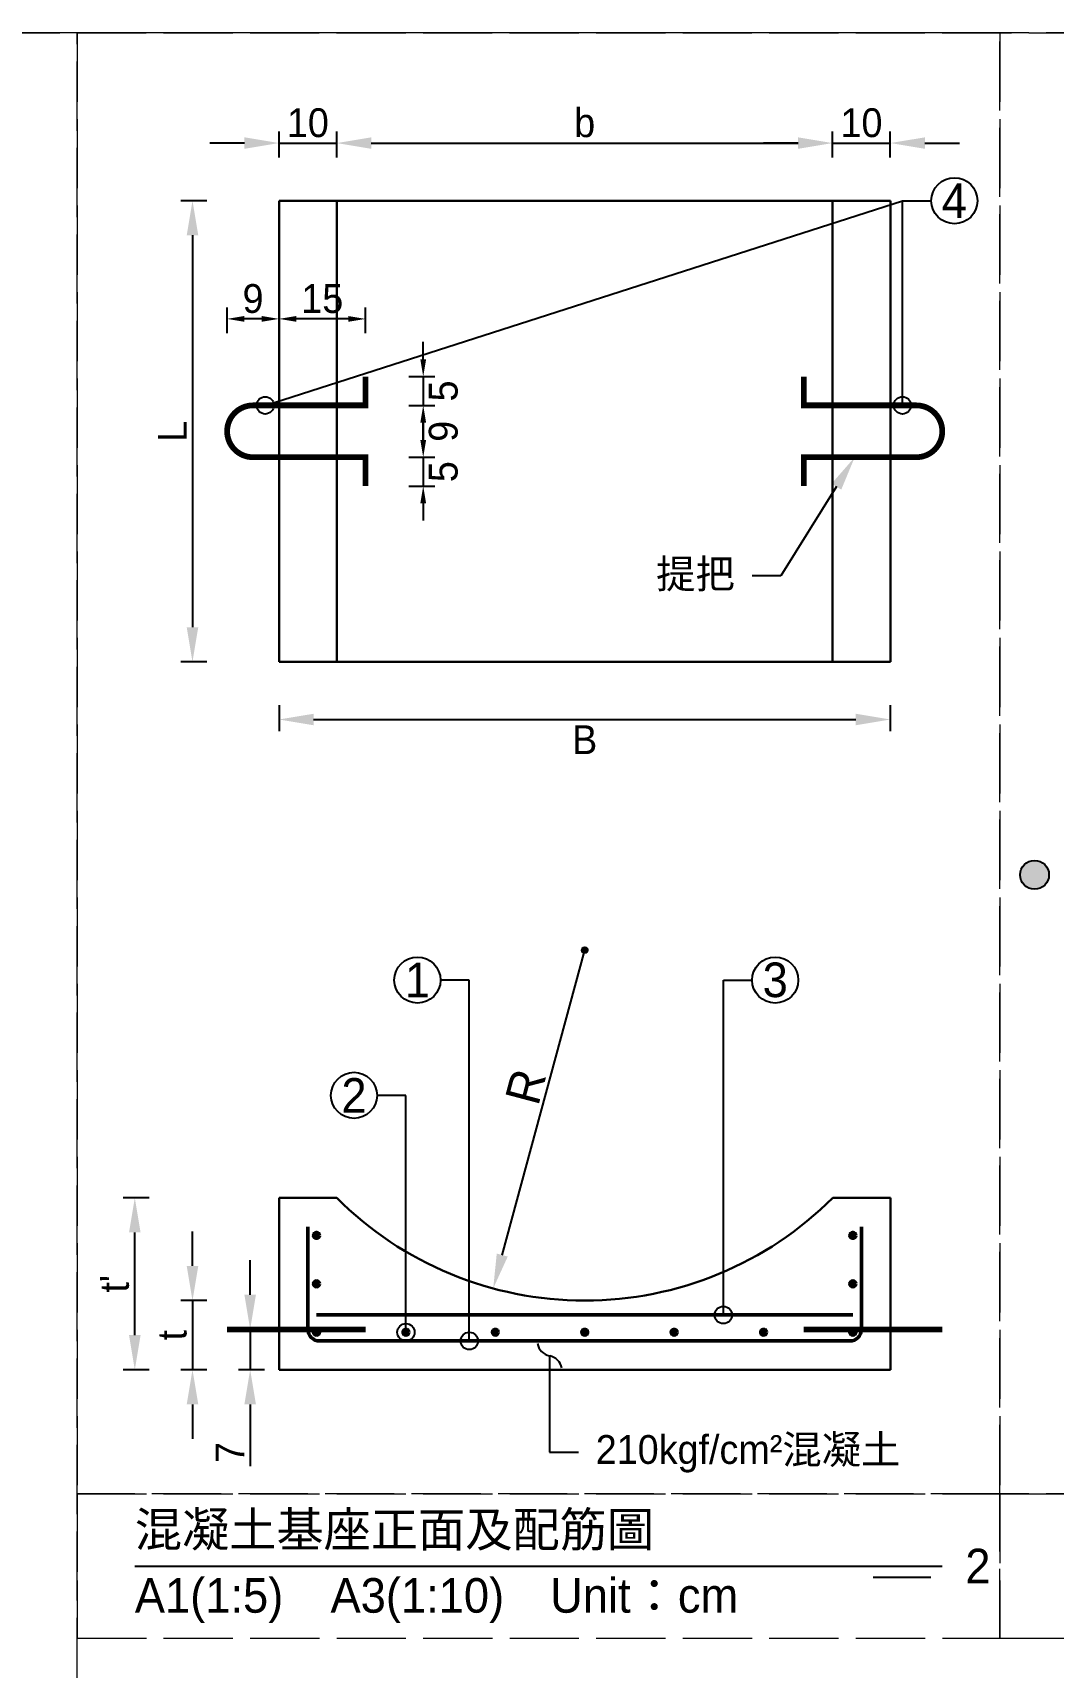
# Model space of a CAD drawing. Extents: x -781 to 13690, y -2778 to 2196.
# Drawn here: x -487.7 to -310.8, y -1797.6 to -1514 of the extents above; entities that cross this region are included whole.
import ezdxf
from ezdxf import colors
from ezdxf.entities.mleader import LeaderData, LeaderLine
from ezdxf.math import Vec2, Vec3

# ---------------------------------------------------------------- set-up
doc = ezdxf.new("R2010")
doc.units = 0
doc.header["$MEASUREMENT"] = 0
doc.linetypes.add('ACAD_ISO02W100', pattern=[15, 12, -3])
doc.linetypes.add('HIDDEN', pattern=[0.375, 0.25, -0.125])
doc.layers.add('一、4.基本-隱藏', color=9, linetype='ACAD_ISO02W100', lineweight=20, plot=False)
doc.layers.add('三、1.文字-說明文字', color=2, linetype='Continuous')
doc.layers.add('三、3.文字-註解文字', color=2, linetype='Continuous')
doc.layers.add('二、2.繪圖-施作項目', color=181, linetype='Continuous', lineweight=30)
doc.layers.add('二、5.繪圖-鋼筋', color=60, linetype='Continuous', lineweight=50)
doc.styles.add('次圖名(詳圖)', font='MS PGothic.ttf', dxfattribs={"height": 6})
doc.styles.add('註解文字(詳圖)', font='MS PGothic.ttf', dxfattribs={"height": 5})
doc.dimstyles.new('註解文字(詳圖)', dxfattribs={"dimtxt": 5, "dimasz": 6, "dimexe": 2, "dimexo": 5, "dimgap": 1, "dimtad": 2, "dimdsep": 46, "dimtxsty": '註解文字(詳圖)', "dimcen": 0.1, "dimclrd": 256, "dimclre": 256, "dimclrt": 256, "dimadec": 0, "dimazin": 0, "dimtfac": 1, "dimtmove": 0, "dimatfit": 3, "dimfxlon": 1, "dimtolj": 1, "dimtzin": 0, "dimlwd": -1, "dimlwe": -1, "dimarcsym": 1})

# ---------------------------------------------------------------- blocks, each defined once
blk = doc.blocks.new('*D76')
at = {"layer": 'Defpoints', "color": 0, "transparency": 16777216}
for p in [(-434.98, -1533.15), (-444.98, -1543.15), (-434.98, -1543.15)]:
    blk.add_point(p, dxfattribs=at)
at = {"layer": '三、3.文字-註解文字', "transparency": 16777216}
for p, q in [((-444.98, -1535.65), (-444.98, -1531.15)), ((-434.98, -1535.65), (-434.98, -1531.15)), ((-450.98, -1533.15), (-456.98, -1533.15)), ((-444.98, -1533.15), (-434.98, -1533.15)), ((-428.98, -1533.15), (-422.98, -1533.15))]:
    blk.add_line(p, q, dxfattribs=at)
for points in [[(-450.98, -1532.15), (-450.98, -1534.15), (-444.98, -1533.15)], [(-428.98, -1532.15), (-428.98, -1534.15), (-434.98, -1533.15)]]:
    blk.add_solid(points, dxfattribs=at)
at = {"layer": '三、3.文字-註解文字', "transparency": 16777216, "insert": (-439.98, -1529.65), "char_height": 5, "attachment_point": 5, "style": '註解文字(詳圖)'}
blk.add_mtext('\\A1;10', dxfattribs=at)
blk = doc.blocks.new('*D77')
at = {"layer": 'Defpoints', "color": 0, "transparency": 16777216}
for p in [(-349, -1533.15), (-434.98, -1543.15), (-349, -1543.15)]:
    blk.add_point(p, dxfattribs=at)
at = {"layer": '三、3.文字-註解文字', "transparency": 16777216}
for p, q in [((-434.98, -1535.65), (-434.98, -1531.15)), ((-349, -1535.65), (-349, -1531.15)), ((-428.98, -1533.15), (-355, -1533.15))]:
    blk.add_line(p, q, dxfattribs=at)
for points in [[(-428.98, -1532.15), (-428.98, -1534.15), (-434.98, -1533.15)], [(-355, -1532.15), (-355, -1534.15), (-349, -1533.15)]]:
    blk.add_solid(points, dxfattribs=at)
at = {"layer": '三、3.文字-註解文字', "transparency": 16777216, "insert": (-391.99, -1529.65), "char_height": 5, "attachment_point": 5, "style": '註解文字(詳圖)'}
blk.add_mtext('\\A1;b', dxfattribs=at)
blk = doc.blocks.new('*D78')
at = {"layer": 'Defpoints', "color": 0, "transparency": 16777216}
for p in [(-339, -1533.15), (-349, -1543.15), (-339, -1543.15)]:
    blk.add_point(p, dxfattribs=at)
at = {"layer": '三、3.文字-註解文字', "transparency": 16777216}
for p, q in [((-349, -1535.65), (-349, -1531.15)), ((-339, -1535.65), (-339, -1531.15)), ((-355, -1533.15), (-361, -1533.15)), ((-349, -1533.15), (-339, -1533.15)), ((-333, -1533.15), (-327, -1533.15))]:
    blk.add_line(p, q, dxfattribs=at)
for points in [[(-355, -1532.15), (-355, -1534.15), (-349, -1533.15)], [(-333, -1532.15), (-333, -1534.15), (-339, -1533.15)]]:
    blk.add_solid(points, dxfattribs=at)
at = {"layer": '三、3.文字-註解文字', "transparency": 16777216, "insert": (-344, -1529.65), "char_height": 5, "attachment_point": 5, "style": '註解文字(詳圖)'}
blk.add_mtext('\\A1;10', dxfattribs=at)
blk = doc.blocks.new('*D79')
at = {"layer": 'Defpoints', "color": 0, "transparency": 16777216}
for p in [(-444.98, -1543.15), (-459.98, -1623.15), (-444.98, -1623.15)]:
    blk.add_point(p, dxfattribs=at)
at = {"layer": '三、3.文字-註解文字', "transparency": 16777216}
for p, q in [((-457.48, -1543.15), (-461.98, -1543.15)), ((-459.98, -1549.15), (-459.98, -1617.15)), ((-457.48, -1623.15), (-461.98, -1623.15))]:
    blk.add_line(p, q, dxfattribs=at)
for points in [[(-460.98, -1549.15), (-458.98, -1549.15), (-459.98, -1543.15)], [(-460.98, -1617.15), (-458.98, -1617.15), (-459.98, -1623.15)]]:
    blk.add_solid(points, dxfattribs=at)
at = {"layer": '三、3.文字-註解文字', "transparency": 16777216, "insert": (-463.48, -1583.15), "char_height": 5, "attachment_point": 5, "rotation": 90, "style": '註解文字(詳圖)'}
blk.add_mtext('\\A1;L', dxfattribs=at)
blk = doc.blocks.new('*D80')
at = {"layer": 'Defpoints', "color": 0, "transparency": 16777216}
for p in [(-444.98, -1623.15), (-339, -1623.15), (-339, -1633.15)]:
    blk.add_point(p, dxfattribs=at)
at = {"layer": '三、3.文字-註解文字', "transparency": 16777216}
for p, q in [((-444.98, -1630.65), (-444.98, -1635.15)), ((-438.98, -1633.15), (-345, -1633.15)), ((-339, -1630.65), (-339, -1635.15))]:
    blk.add_line(p, q, dxfattribs=at)
for points in [[(-438.98, -1632.15), (-438.98, -1634.15), (-444.98, -1633.15)], [(-345, -1632.15), (-345, -1634.15), (-339, -1633.15)]]:
    blk.add_solid(points, dxfattribs=at)
at = {"layer": '三、3.文字-註解文字', "transparency": 16777216, "insert": (-391.99, -1636.65), "char_height": 5, "attachment_point": 5, "style": '註解文字(詳圖)'}
blk.add_mtext('\\A1;B', dxfattribs=at)
blk = doc.blocks.new('*D81')
at = {"layer": 'Defpoints', "color": 0, "transparency": 16777216}
for p in [(-391.99, -1733.95), (-459.98, -1745.95), (-391.99, -1745.95)]:
    blk.add_point(p, dxfattribs=at)
at = {"layer": '三、3.文字-註解文字', "transparency": 16777216}
for p, q in [((-459.98, -1727.95), (-459.98, -1721.95)), ((-457.48, -1733.95), (-461.98, -1733.95)), ((-459.98, -1733.95), (-459.98, -1745.95)), ((-457.48, -1745.95), (-461.98, -1745.95)), ((-459.98, -1751.95), (-459.98, -1757.95))]:
    blk.add_line(p, q, dxfattribs=at)
for points in [[(-460.98, -1727.95), (-458.98, -1727.95), (-459.98, -1733.95)], [(-460.98, -1751.95), (-458.98, -1751.95), (-459.98, -1745.95)]]:
    blk.add_solid(points, dxfattribs=at)
at = {"layer": '三、3.文字-註解文字', "transparency": 16777216, "insert": (-463.48, -1739.95), "char_height": 5, "attachment_point": 5, "rotation": 90, "style": '註解文字(詳圖)'}
blk.add_mtext('\\A1;t', dxfattribs=at)
blk = doc.blocks.new('*D82')
at = {"layer": 'Defpoints', "color": 0, "transparency": 16777216}
for p in [(-469.98, -1716.14), (-444.98, -1716.14), (-444.98, -1745.95)]:
    blk.add_point(p, dxfattribs=at)
at = {"layer": '三、3.文字-註解文字', "transparency": 16777216}
for p, q in [((-467.48, -1716.14), (-471.98, -1716.14)), ((-469.98, -1739.95), (-469.98, -1722.14)), ((-467.48, -1745.95), (-471.98, -1745.95))]:
    blk.add_line(p, q, dxfattribs=at)
for points in [[(-470.98, -1722.14), (-468.98, -1722.14), (-469.98, -1716.14)], [(-470.98, -1739.95), (-468.98, -1739.95), (-469.98, -1745.95)]]:
    blk.add_solid(points, dxfattribs=at)
at = {"layer": '三、3.文字-註解文字', "transparency": 16777216, "insert": (-473.48, -1731.04), "char_height": 5, "attachment_point": 5, "rotation": 90, "style": '註解文字(詳圖)'}
blk.add_mtext("\\A1;t'", dxfattribs=at)
blk = doc.blocks.new('*D83')
at = {"layer": 'Defpoints', "color": 0, "transparency": 16777216}
for p in [(-449.98, -1738.95), (-444.98, -1738.95), (-439.98, -1745.95)]:
    blk.add_point(p, dxfattribs=at)
at = {"layer": '三、3.文字-註解文字', "transparency": 16777216}
for p, q in [((-449.98, -1732.95), (-449.98, -1726.95)), ((-449.98, -1738.95), (-451.98, -1738.95)), ((-449.98, -1738.95), (-449.98, -1745.95)), ((-447.48, -1745.95), (-451.98, -1745.95)), ((-449.98, -1751.95), (-449.98, -1762.65))]:
    blk.add_line(p, q, dxfattribs=at)
for points in [[(-450.98, -1732.95), (-448.98, -1732.95), (-449.98, -1738.95)], [(-450.98, -1751.95), (-448.98, -1751.95), (-449.98, -1745.95)]]:
    blk.add_solid(points, dxfattribs=at)
at = {"layer": '三、3.文字-註解文字', "transparency": 16777216, "insert": (-453.48, -1760.3), "char_height": 5, "attachment_point": 5, "rotation": 90, "style": '註解文字(詳圖)'}
blk.add_mtext('\\A1;7', dxfattribs=at)
blk = doc.blocks.new('_Small')
at = {"color": 0, "linetype": 'ByBlock', "lineweight": -2}
blk.add_circle((0, 0), 0.25, dxfattribs=at)
blk = doc.blocks.new('_Integral')
at = {"color": 0, "linetype": 'ByBlock', "lineweight": -2}
for centre, start, end in [((0.445, -0.091), 102, 168), ((-0.445, 0.091), 282, 348)]:
    blk.add_arc(centre, 0.454, start, end, dxfattribs=at)
blk = doc.blocks.new('*D84')
at = {"layer": 'Defpoints', "color": 0, "transparency": 16777216}
for p in [(-429.98, -1573.65), (-429.98, -1578.65), (-419.98, -1578.65)]:
    blk.add_point(p, dxfattribs=at)
at = {"layer": '三、3.文字-註解文字', "transparency": 16777216}
for p, q in [((-419.98, -1570.65), (-419.98, -1567.65)), ((-422.48, -1573.65), (-417.98, -1573.65)), ((-419.98, -1573.65), (-419.98, -1578.65)), ((-422.48, -1578.65), (-417.98, -1578.65)), ((-419.98, -1581.65), (-419.98, -1584.65))]:
    blk.add_line(p, q, dxfattribs=at)
for points in [[(-420.48, -1570.65), (-419.48, -1570.65), (-419.98, -1573.65)], [(-420.48, -1581.65), (-419.48, -1581.65), (-419.98, -1578.65)]]:
    blk.add_solid(points, dxfattribs=at)
at = {"layer": '三、3.文字-註解文字', "transparency": 16777216, "insert": (-416.48, -1576.15), "char_height": 5, "attachment_point": 5, "rotation": 90, "style": '註解文字(詳圖)'}
blk.add_mtext('\\A1;5', dxfattribs=at)
blk = doc.blocks.new('*D85')
at = {"layer": 'Defpoints', "color": 0, "transparency": 16777216}
for p in [(-429.98, -1578.65), (-429.98, -1587.65), (-419.98, -1587.65)]:
    blk.add_point(p, dxfattribs=at)
at = {"layer": '三、3.文字-註解文字', "transparency": 16777216}
for p, q in [((-422.48, -1578.65), (-417.98, -1578.65)), ((-419.98, -1581.65), (-419.98, -1584.65)), ((-422.48, -1587.65), (-417.98, -1587.65))]:
    blk.add_line(p, q, dxfattribs=at)
for points in [[(-420.48, -1581.65), (-419.48, -1581.65), (-419.98, -1578.65)], [(-420.48, -1584.65), (-419.48, -1584.65), (-419.98, -1587.65)]]:
    blk.add_solid(points, dxfattribs=at)
at = {"layer": '三、3.文字-註解文字', "transparency": 16777216, "insert": (-416.48, -1583.15), "char_height": 5, "attachment_point": 5, "rotation": 90, "style": '註解文字(詳圖)'}
blk.add_mtext('\\A1;9', dxfattribs=at)
blk = doc.blocks.new('*D86')
at = {"layer": 'Defpoints', "color": 0, "transparency": 16777216}
for p in [(-429.98, -1587.65), (-429.98, -1592.65), (-419.98, -1592.65)]:
    blk.add_point(p, dxfattribs=at)
at = {"layer": '三、3.文字-註解文字', "transparency": 16777216}
for p, q in [((-419.98, -1584.65), (-419.98, -1581.65)), ((-422.48, -1587.65), (-417.98, -1587.65)), ((-419.98, -1587.65), (-419.98, -1592.65)), ((-422.48, -1592.65), (-417.98, -1592.65)), ((-419.98, -1595.65), (-419.98, -1598.65))]:
    blk.add_line(p, q, dxfattribs=at)
for points in [[(-420.48, -1584.65), (-419.48, -1584.65), (-419.98, -1587.65)], [(-420.48, -1595.65), (-419.48, -1595.65), (-419.98, -1592.65)]]:
    blk.add_solid(points, dxfattribs=at)
at = {"layer": '三、3.文字-註解文字', "transparency": 16777216, "insert": (-416.48, -1590.15), "char_height": 5, "attachment_point": 5, "rotation": 90, "style": '註解文字(詳圖)'}
blk.add_mtext('\\A1;5', dxfattribs=at)
blk = doc.blocks.new('*D87')
at = {"layer": 'Defpoints', "color": 0, "transparency": 16777216}
for p in [(-444.98, -1563.65), (-444.98, -1578.65), (-429.98, -1578.65)]:
    blk.add_point(p, dxfattribs=at)
at = {"layer": '三、3.文字-註解文字', "transparency": 16777216}
for p, q in [((-444.98, -1566.15), (-444.98, -1561.65)), ((-429.98, -1566.15), (-429.98, -1561.65)), ((-432.98, -1563.65), (-441.98, -1563.65))]:
    blk.add_line(p, q, dxfattribs=at)
for points in [[(-441.98, -1563.15), (-441.98, -1564.15), (-444.98, -1563.65)], [(-432.98, -1563.15), (-432.98, -1564.15), (-429.98, -1563.65)]]:
    blk.add_solid(points, dxfattribs=at)
at = {"layer": '三、3.文字-註解文字', "transparency": 16777216, "insert": (-437.48, -1560.15), "char_height": 5, "attachment_point": 5, "style": '註解文字(詳圖)'}
blk.add_mtext('\\A1;15', dxfattribs=at)
blk = doc.blocks.new('*D88')
at = {"layer": 'Defpoints', "color": 0, "transparency": 16777216}
for p in [(-453.98, -1563.65), (-444.98, -1578.65), (-453.98, -1583.15)]:
    blk.add_point(p, dxfattribs=at)
at = {"layer": '三、3.文字-註解文字', "transparency": 16777216}
for p, q in [((-453.98, -1566.15), (-453.98, -1561.65)), ((-444.98, -1566.15), (-444.98, -1561.65)), ((-447.98, -1563.65), (-450.98, -1563.65))]:
    blk.add_line(p, q, dxfattribs=at)
for points in [[(-450.98, -1563.15), (-450.98, -1564.15), (-453.98, -1563.65)], [(-447.98, -1563.15), (-447.98, -1564.15), (-444.98, -1563.65)]]:
    blk.add_solid(points, dxfattribs=at)
at = {"layer": '三、3.文字-註解文字', "transparency": 16777216, "insert": (-449.48, -1560.15), "char_height": 5, "attachment_point": 5, "style": '註解文字(詳圖)'}
blk.add_mtext('\\A1;9', dxfattribs=at)

msp = doc.modelspace()

# ---------------------------------------------------------------- hatches: boundary and pattern name
at = {"layer": '三、1.文字-說明文字'}
h = msp.add_hatch(color=256, dxfattribs=at)
h.dxf.hatch_style = 1
h.paths.add_polyline_path([(-316.5, -1660.092, 1), (-311.5, -1660.092, 1)])
at = {"layer": '三、3.文字-註解文字'}
h = msp.add_hatch(color=256, dxfattribs=at)
h.dxf.hatch_style = 1
h.paths.add_polyline_path([(-392.488, -1673.15, 1), (-391.488, -1673.15, 1)])
at = {"layer": '二、5.繪圖-鋼筋'}
h = msp.add_hatch(color=256, dxfattribs=at)
h.dxf.hatch_style = 1
h.paths.add_polyline_path([(-437.978, -1722.64, 1), (-438.978, -1722.64, 1)])
h = msp.add_hatch(color=256, dxfattribs=at)
h.dxf.hatch_style = 1
h.paths.add_polyline_path([(-345.998, -1722.64, -1), (-344.998, -1722.64, -1)])
h = msp.add_hatch(color=256, dxfattribs=at)
h.dxf.hatch_style = 1
h.paths.add_polyline_path([(-437.978, -1731.045, 1), (-438.978, -1731.045, 1)])
h = msp.add_hatch(color=256, dxfattribs=at)
h.dxf.hatch_style = 1
h.paths.add_polyline_path([(-345.998, -1731.045, -1), (-344.998, -1731.045, -1)])
h = msp.add_hatch(color=256, dxfattribs=at)
h.dxf.hatch_style = 1
h.paths.add_polyline_path([(-437.978, -1739.45, 1), (-438.978, -1739.45, 1)])
h = msp.add_hatch(color=256, dxfattribs=at)
h.dxf.hatch_style = 1
h.paths.add_polyline_path([(-422.478, -1739.45, 1), (-423.478, -1739.45, 1)])
h = msp.add_hatch(color=256, dxfattribs=at)
h.dxf.hatch_style = 1
h.paths.add_polyline_path([(-406.978, -1739.45, 1), (-407.978, -1739.45, 1)])
h = msp.add_hatch(color=256, dxfattribs=at)
h.dxf.hatch_style = 1
h.paths.add_polyline_path([(-391.478, -1739.45, 1), (-392.478, -1739.45, 1)])
h = msp.add_hatch(color=256, dxfattribs=at)
h.dxf.hatch_style = 1
h.paths.add_polyline_path([(-375.978, -1739.45, 1), (-376.978, -1739.45, 1)])
h = msp.add_hatch(color=256, dxfattribs=at)
h.dxf.hatch_style = 1
h.paths.add_polyline_path([(-360.478, -1739.45, 1), (-361.478, -1739.45, 1)])
h = msp.add_hatch(color=256, dxfattribs=at)
h.dxf.hatch_style = 1
h.paths.add_polyline_path([(-345.998, -1739.45, -1), (-344.998, -1739.45, -1)])

# ---------------------------------------------------------------- linework, layer by layer
at = {"layer": '一、4.基本-隱藏'}
for points in [[(-780, -1514), (0, -1514), (0, -2021), (-780, -2021)], [(-479.978, -1514), (-780, -1514), (-780, -1996), (-479.978, -1996)], [(0, -1514), (-479.978, -1514), (-479.978, -1792.5), (0, -1792.5)], [(-320, -1514), (-479.978, -1514), (-479.978, -1767.5), (-320, -1767.5)], [(-320, -1767.5), (0, -1767.5), (0, -1514), (-320, -1514)], [(-320, -1767.5), (-479.978, -1767.5), (-479.978, -1792.5), (-320, -1792.5)], [(0, -1767.5), (-320, -1767.5), (-320, -1792.5), (0, -1792.5)], [(-479.978, -1792.5), (0, -1792.5), (0, -1996), (-479.978, -1996)]]:
    msp.add_lwpolyline(points, close=True, dxfattribs=at)
at = {"layer": '三、1.文字-說明文字'}
msp.add_circle((-314, -1660.092), 2.5, dxfattribs=at)
at = {"layer": '三、3.文字-註解文字'}
for points in [[(-469.978, -1780), (-330, -1780)], [(-332, -1782), (-342, -1782)]]:
    msp.add_lwpolyline(points, dxfattribs=at)
for centre, radius in [((-327.899, -1543.15), 4), ((-391.988, -1673.15), 0.5), ((-420.988, -1678.35), 4), ((-358.951, -1678.35), 4), ((-431.978, -1698.35), 4)]:
    msp.add_circle(centre, radius, dxfattribs=at)
at = {"layer": '二、2.繪圖-施作項目'}
for points in [[(-444.978, -1543.15), (-434.978, -1543.15), (-348.998, -1543.15), (-338.998, -1543.15)], [(-444.978, -1543.15), (-444.978, -1623.15)], [(-434.978, -1543.15), (-434.978, -1623.15)], [(-348.998, -1543.15), (-348.998, -1623.15)], [(-338.998, -1543.15), (-338.998, -1623.15)], [(-444.978, -1623.15), (-434.978, -1623.15), (-348.998, -1623.15), (-338.998, -1623.15)], [(-444.978, -1745.95), (-444.978, -1733.95), (-444.978, -1716.14)], [(-444.978, -1716.14), (-434.982, -1716.14)], [(-348.994, -1716.14), (-338.998, -1716.14)], [(-338.998, -1745.95), (-338.998, -1733.95), (-338.998, -1716.14)], [(-444.978, -1745.95), (-434.978, -1745.95), (-348.998, -1745.95), (-338.998, -1745.95)]]:
    msp.add_lwpolyline(points, dxfattribs=at)
msp.add_arc((-391.988, -1673.15), 60.8, 224.99721, 315.00279, dxfattribs=at)
at = {"layer": '二、5.繪圖-鋼筋', "linetype": 'HIDDEN', "ltscale": 10, "const_width": 1}
for points in [[(-444.978, -1578.65), (-429.978, -1578.65), (-429.978, -1573.65)], [(-338.998, -1578.65), (-353.998, -1578.65), (-353.998, -1573.65)], [(-429.978, -1592.65), (-429.978, -1587.65), (-444.978, -1587.65)], [(-353.998, -1592.65), (-353.998, -1587.65), (-338.998, -1587.65)], [(-444.978, -1738.95), (-429.978, -1738.95)], [(-338.998, -1738.95), (-353.998, -1738.95)]]:
    msp.add_lwpolyline(points, dxfattribs=at)
at = {"layer": '二、5.繪圖-鋼筋', "const_width": 1}
for points in [[(-444.978, -1587.65), (-449.478, -1587.65, -1), (-449.478, -1578.65), (-444.978, -1578.65)], [(-338.998, -1587.65), (-334.498, -1587.65, 1), (-334.498, -1578.65), (-338.998, -1578.65)]]:
    msp.add_lwpolyline(points, format="xyb", dxfattribs=at)
at = {"layer": '二、5.繪圖-鋼筋'}
msp.add_lwpolyline([(-439.978, -1721.14), (-439.978, -1733.95), (-439.978, -1738.95, 0.4142136), (-437.978, -1740.95), (-434.978, -1740.95), (-348.998, -1740.95), (-345.998, -1740.95, 0.4142136), (-343.998, -1738.95), (-343.998, -1733.95), (-343.998, -1721.14)], format="xyb", dxfattribs=at)
msp.add_lwpolyline([(-438.478, -1736.45), (-434.978, -1736.45), (-348.998, -1736.45), (-345.498, -1736.45)], dxfattribs=at)
at = {"layer": '二、5.繪圖-鋼筋', "const_width": 1}
for points in [[(-444.978, -1738.95), (-453.978, -1738.95)], [(-338.998, -1738.95), (-329.998, -1738.95)]]:
    msp.add_lwpolyline(points, dxfattribs=at)
at = {"layer": '二、5.繪圖-鋼筋'}
for centre in [(-438.478, -1722.64), (-345.498, -1722.64), (-438.478, -1731.045), (-345.498, -1731.045), (-438.478, -1739.45), (-422.978, -1739.45), (-407.478, -1739.45), (-391.978, -1739.45), (-376.478, -1739.45), (-360.978, -1739.45), (-345.498, -1739.45)]:
    msp.add_circle(centre, 0.5, dxfattribs=at)

# ---------------------------------------------------------------- texts
at = {"layer": '三、3.文字-註解文字', "char_height": 6}
for s, width, gutter_width, insert, attachment_point, style in [('4', 8.38231, 30, (-327.899, -1543.15), 5, '註解文字(詳圖)'), ('1', 8.38231, 30, (-420.988, -1678.35), 5, '註解文字(詳圖)'), ('3', 8.38231, 30, (-358.951, -1678.35), 5, '註解文字(詳圖)'), ('2', 8.38231, 30, (-431.978, -1698.35), 5, '註解文字(詳圖)'), ('混凝土{\\fMS PGothic|b0|i0|c128|p34;基座正面及配筋圖}', 109.33936, 15, (-469.978, -1774), 4, '次圖名(詳圖)'), ('2', 3, 15, (-326, -1780), 4, '次圖名(詳圖)'), ('{\\fMS PGothic|b0|i0|c128|p34;A1(1:}5{\\fMS PGothic|b0|i0|c128|p34;)\u3000A3(1:}1{\\fMS PGothic|b0|i0|c128|p34;0)^IUnit：cm}', 136.03259, 15, (-469.978, -1786), 4, '次圖名(詳圖)')]:
    msp.add_mtext_dynamic_manual_height_columns(s, width=width, gutter_width=gutter_width, heights=[0], dxfattribs=dict(at, insert=insert, attachment_point=attachment_point, style=style))
at = {"layer": '三、3.文字-註解文字', "insert": (-399.328, -1697.605), "char_height": 6, "attachment_point": 8, "rotation": 75.13223, "style": '次圖名(詳圖)'}
msp.add_mtext_dynamic_manual_height_columns('{\\fMS PGothic|b0|i0|c128|p34;R}', width=4.48826, gutter_width=30, heights=[0], dxfattribs=at)

# ---------------------------------------------------------------- dimensions: what is measured, and where the dimension line sits
at = {"layer": '三、3.文字-註解文字'}
for base, p1, p2, text, picture, middle in [((-434.978, -1533.15), (-444.978, -1543.15), (-434.978, -1543.15), '10', '*D76', (-439.978, -1529.65)), ((-348.998, -1533.15), (-434.978, -1543.15), (-348.998, -1543.15), 'b', '*D77', (-391.988, -1529.65)), ((-338.998, -1533.15), (-348.998, -1543.15), (-338.998, -1543.15), '10', '*D78', (-343.998, -1529.65)), ((-338.998, -1633.15), (-444.978, -1623.15), (-338.998, -1623.15), 'B', '*D80', (-391.988, -1636.65))]:
    dim = msp.add_linear_dim(base=base, p1=p1, p2=p2, text=text, dimstyle='註解文字(詳圖)', dxfattribs=at)
    dim.commit()
    dim.dimension.update_dxf_attribs({"geometry": picture, "text_midpoint": middle})
for base, p1, p2, text, picture, middle in [((-459.978, -1623.15), (-444.978, -1543.15), (-444.978, -1623.15), 'L', '*D79', (-463.478, -1583.15)), ((-469.978, -1716.14), (-444.978, -1745.95), (-444.978, -1716.14), "t'", '*D82', (-473.478, -1731.045)), ((-459.978, -1745.95), (-391.988, -1733.95), (-391.988, -1745.95), 't', '*D81', (-463.478, -1739.95))]:
    dim = msp.add_linear_dim(base=base, p1=p1, p2=p2, angle=90, text=text, dimstyle='註解文字(詳圖)', dxfattribs=at)
    dim.commit()
    dim.dimension.update_dxf_attribs({"geometry": picture, "text_midpoint": middle})
for base, p1, p2, text, picture, middle in [((-453.978, -1563.65), (-444.978, -1578.65), (-453.978, -1583.15), '9', '*D88', (-449.478, -1560.15)), ((-444.978, -1563.65), (-429.978, -1578.65), (-444.978, -1578.65), '15', '*D87', (-437.478, -1560.15))]:
    dim = msp.add_linear_dim(base=base, p1=p1, p2=p2, text=text, dimstyle='註解文字(詳圖)', override={"dimasz": 3}, dxfattribs=at)
    dim.commit()
    dim.dimension.update_dxf_attribs({"geometry": picture, "text_midpoint": middle})
for base, p1, p2, text, picture, middle in [((-419.978, -1578.65), (-429.978, -1573.65), (-429.978, -1578.65), '5', '*D84', (-416.478, -1576.15)), ((-419.978, -1587.65), (-429.978, -1578.65), (-429.978, -1587.65), '9', '*D85', (-416.478, -1583.15)), ((-419.978, -1592.65), (-429.978, -1587.65), (-429.978, -1592.65), '5', '*D86', (-416.478, -1590.15))]:
    dim = msp.add_linear_dim(base=base, p1=p1, p2=p2, angle=90, text=text, dimstyle='註解文字(詳圖)', override={"dimasz": 3}, dxfattribs=at)
    dim.commit()
    dim.dimension.update_dxf_attribs({"geometry": picture, "text_midpoint": middle})
dim = msp.add_linear_dim(base=(-449.978, -1738.95), p1=(-439.978, -1745.95), p2=(-444.978, -1738.95), angle=90, text='7', dimstyle='註解文字(詳圖)', dxfattribs=at)
dim.commit()
dim.dimension.update_dxf_attribs({"geometry": '*D83', "text_midpoint": (-449.978, -1760.299), "dimtype": 160})

# ---------------------------------------------------------------- leaders
ml = msp.add_multileader_mtext('Standard', dxfattribs=at)
ml.set_content('{\\fMS PGothic|b0|i0|c128|p34; }', color=256, style='註解文字(詳圖)')
ml.set_leader_properties(color=144, linetype='ByLayer', lineweight=-1)
ml.set_arrow_properties(name='SMALL')
ml.build(insert=Vec2(0, 0))
ml.multileader.update_dxf_attribs({"dogleg_length": 5, "arrow_head_size": 6})
ctx = ml.context
ctx.base_point, ctx.char_height, ctx.arrow_head_size, ctx.landing_gap_size, ctx.plane_origin = Vec3(-331.899, -1543.15), 5, 6, 12, Vec3(-447.379, -1578.75)
notes = []
notes.append((ctx, [(0, (1, 1, 0), (-336.899, -1543.15), (1, 0), 5, [(0, [(-447.379, -1578.65)], 0, [])])]))
ctx.mtext.insert, ctx.mtext.flow_direction = Vec3(-319.899, -1540.65), 5
ml = msp.add_multileader_mtext('Standard', dxfattribs=at)
ml.set_content(' ', color=256, style='註解文字(詳圖)')
ml.set_leader_properties(color=144, linetype='ByLayer', lineweight=-1)
ml.set_arrow_properties(name='SMALL')
ml.build(insert=Vec2(0, 0))
ml.multileader.update_dxf_attribs({"dogleg_length": 5, "arrow_head_size": 6})
ctx = ml.context
ctx.base_point, ctx.char_height, ctx.arrow_head_size, ctx.landing_gap_size, ctx.plane_origin = Vec3(-331.899, -1543.15), 5, 6, 12, Vec3(-336.899, -1578.75)
notes.append((ctx, [(0, (1, 1, 0), (-336.899, -1543.15), (1, 0), 5, [(0, [(-336.899, -1578.65)], 0, [])])]))
ctx.mtext.insert, ctx.mtext.flow_direction = Vec3(-319.899, -1540.65), 5
ml = msp.add_multileader_mtext('Standard', dxfattribs=at)
ml.set_content('提把', color=256, style='註解文字(詳圖)')
ml.set_leader_properties(color=144, linetype='ByLayer', lineweight=-1)
ml.build(insert=Vec2(0, 0))
ml.multileader.update_dxf_attribs({"dogleg_length": 5, "arrow_head_size": 6})
ctx = ml.context
ctx.base_point, ctx.char_height, ctx.arrow_head_size, ctx.landing_gap_size, ctx.plane_origin = Vec3(-382.79, -1608.202), 5, 6, 3, Vec3(-349.406, -1584.078)
ctx.text_align_type = 2
notes.append((ctx, [(1, (1, 1, 0), (-357.955, -1608.202), (-1, 0), 5, [(0, [(-345.174, -1587.65)], 0, [])])]))
ctx.mtext.insert, ctx.mtext.alignment, ctx.mtext.flow_direction = Vec3(-365.955, -1605.39), 3, 5
ml = msp.add_multileader_mtext('Standard', dxfattribs=at)
ml.set_content('{\\fMS PGothic|b0|i0|c128|p34; }', color=256, style='註解文字(詳圖)')
ml.set_leader_properties(color=144, linetype='ByLayer', lineweight=-1)
ml.build(insert=Vec2(0, 0))
ml.multileader.update_dxf_attribs({"dogleg_length": 0, "arrow_head_size": 6})
ctx = ml.context
ctx.base_point, ctx.char_height, ctx.arrow_head_size, ctx.landing_gap_size, ctx.plane_origin = Vec3(-391.988, -1673.15), 5, 6, 3, Vec3(-407.846, -1731.846)
notes.append((ctx, [(0, (1, 1, 0), (-391.988, -1673.15), (1, 0), 0, [(0, [(-407.846, -1731.846)], 0, [])])]))
ctx.mtext.insert, ctx.mtext.flow_direction = Vec3(-388.988, -1670.65), 5
ml = msp.add_multileader_mtext('Standard', dxfattribs=at)
ml.set_content(' ', color=256, style='註解文字(詳圖)')
ml.set_leader_properties(color=144, linetype='ByLayer', lineweight=-1)
ml.set_arrow_properties(name='SMALL')
ml.build(insert=Vec2(0, 0))
ml.multileader.update_dxf_attribs({"dogleg_length": 5, "arrow_head_size": 6})
ctx = ml.context
ctx.base_point, ctx.char_height, ctx.arrow_head_size, ctx.landing_gap_size, ctx.plane_origin = Vec3(-443.204, -1678.35), 5, 6, 12, Vec3(-411.988, -1733.95)
ctx.text_align_type = 2
notes.append((ctx, [(1, (1, 1, 0), (-411.988, -1678.35), (-1, 0), 5, [(0, [(-411.988, -1740.95)], 0, [])])]))
ctx.mtext.insert, ctx.mtext.alignment, ctx.mtext.flow_direction = Vec3(-428.988, -1675.85), 3, 5
ml = msp.add_multileader_mtext('Standard', dxfattribs=at)
ml.set_content(' ', color=256, style='註解文字(詳圖)')
ml.set_leader_properties(color=144, linetype='ByLayer', lineweight=-1)
ml.set_arrow_properties(name='SMALL')
ml.build(insert=Vec2(0, 0))
ml.multileader.update_dxf_attribs({"dogleg_length": 5, "arrow_head_size": 6})
ctx = ml.context
ctx.base_point, ctx.char_height, ctx.arrow_head_size, ctx.landing_gap_size, ctx.plane_origin = Vec3(-362.951, -1678.35), 5, 6, 12, Vec3(-367.951, -1733.95)
notes.append((ctx, [(0, (1, 1, 0), (-367.951, -1678.35), (1, 0), 5, [(0, [(-367.951, -1736.45)], 0, [])])]))
ctx.mtext.insert, ctx.mtext.flow_direction = Vec3(-350.951, -1675.85), 5
ml = msp.add_multileader_mtext('Standard', dxfattribs=at)
ml.set_content(' ', color=256, style='註解文字(詳圖)')
ml.set_leader_properties(color=144, linetype='ByLayer', lineweight=-1)
ml.set_arrow_properties(name='SMALL')
ml.build(insert=Vec2(0, 0))
ml.multileader.update_dxf_attribs({"dogleg_length": 5, "arrow_head_size": 6})
ctx = ml.context
ctx.base_point, ctx.char_height, ctx.arrow_head_size, ctx.landing_gap_size, ctx.plane_origin = Vec3(-454.194, -1698.35), 5, 6, 12, Vec3(-431.988, -1733.95)
ctx.text_align_type = 2
notes.append((ctx, [(1, (1, 1, 0), (-422.978, -1698.35), (-1, 0), 5, [(0, [(-422.978, -1739.45)], 0, [])])]))
ctx.mtext.insert, ctx.mtext.alignment, ctx.mtext.flow_direction = Vec3(-439.978, -1695.85), 3, 5
ml = msp.add_multileader_mtext('Standard', dxfattribs=at)
ml.set_content('210kgf/cm²混凝土', color=256, style='註解文字(詳圖)')
ml.set_leader_properties(color=144, linetype='ByLayer', lineweight=-1)
ml.set_arrow_properties(name='INTEGRAL')
ml.build(insert=Vec2(0, 0))
ml.multileader.update_dxf_attribs({"dogleg_length": 5, "arrow_head_size": 6})
ctx = ml.context
ctx.base_point, ctx.char_height, ctx.arrow_head_size, ctx.landing_gap_size, ctx.plane_origin = Vec3(-393.073, -1760.268), 5, 6, 3, Vec3(-402.306, -1726.92)
notes.append((ctx, [(0, (1, 1, 0), (-398.073, -1760.268), (1, 0), 5, [(0, [(-398.073, -1743.527)], 0, [])])]))
ctx.mtext.insert, ctx.mtext.flow_direction = Vec3(-390.073, -1757.285), 5
for ctx, leaders in notes:
    for number, flags, end, landing, length, lines in leaders:
        leader = LeaderData()
        leader.index, (leader.has_last_leader_line, leader.has_dogleg_vector, leader.attachment_direction) = number, flags
        leader.last_leader_point, leader.dogleg_vector, leader.dogleg_length = Vec3(end), Vec3(landing), length
        for number, points, colour, breaks in lines:
            line = LeaderLine()
            line.index, line.vertices, line.color, line.breaks = number, Vec3.list(points), colors.encode_raw_color(colour), breaks
            leader.lines.append(line)
        ctx.leaders.append(leader)

doc.saveas('drawing.dxf')
